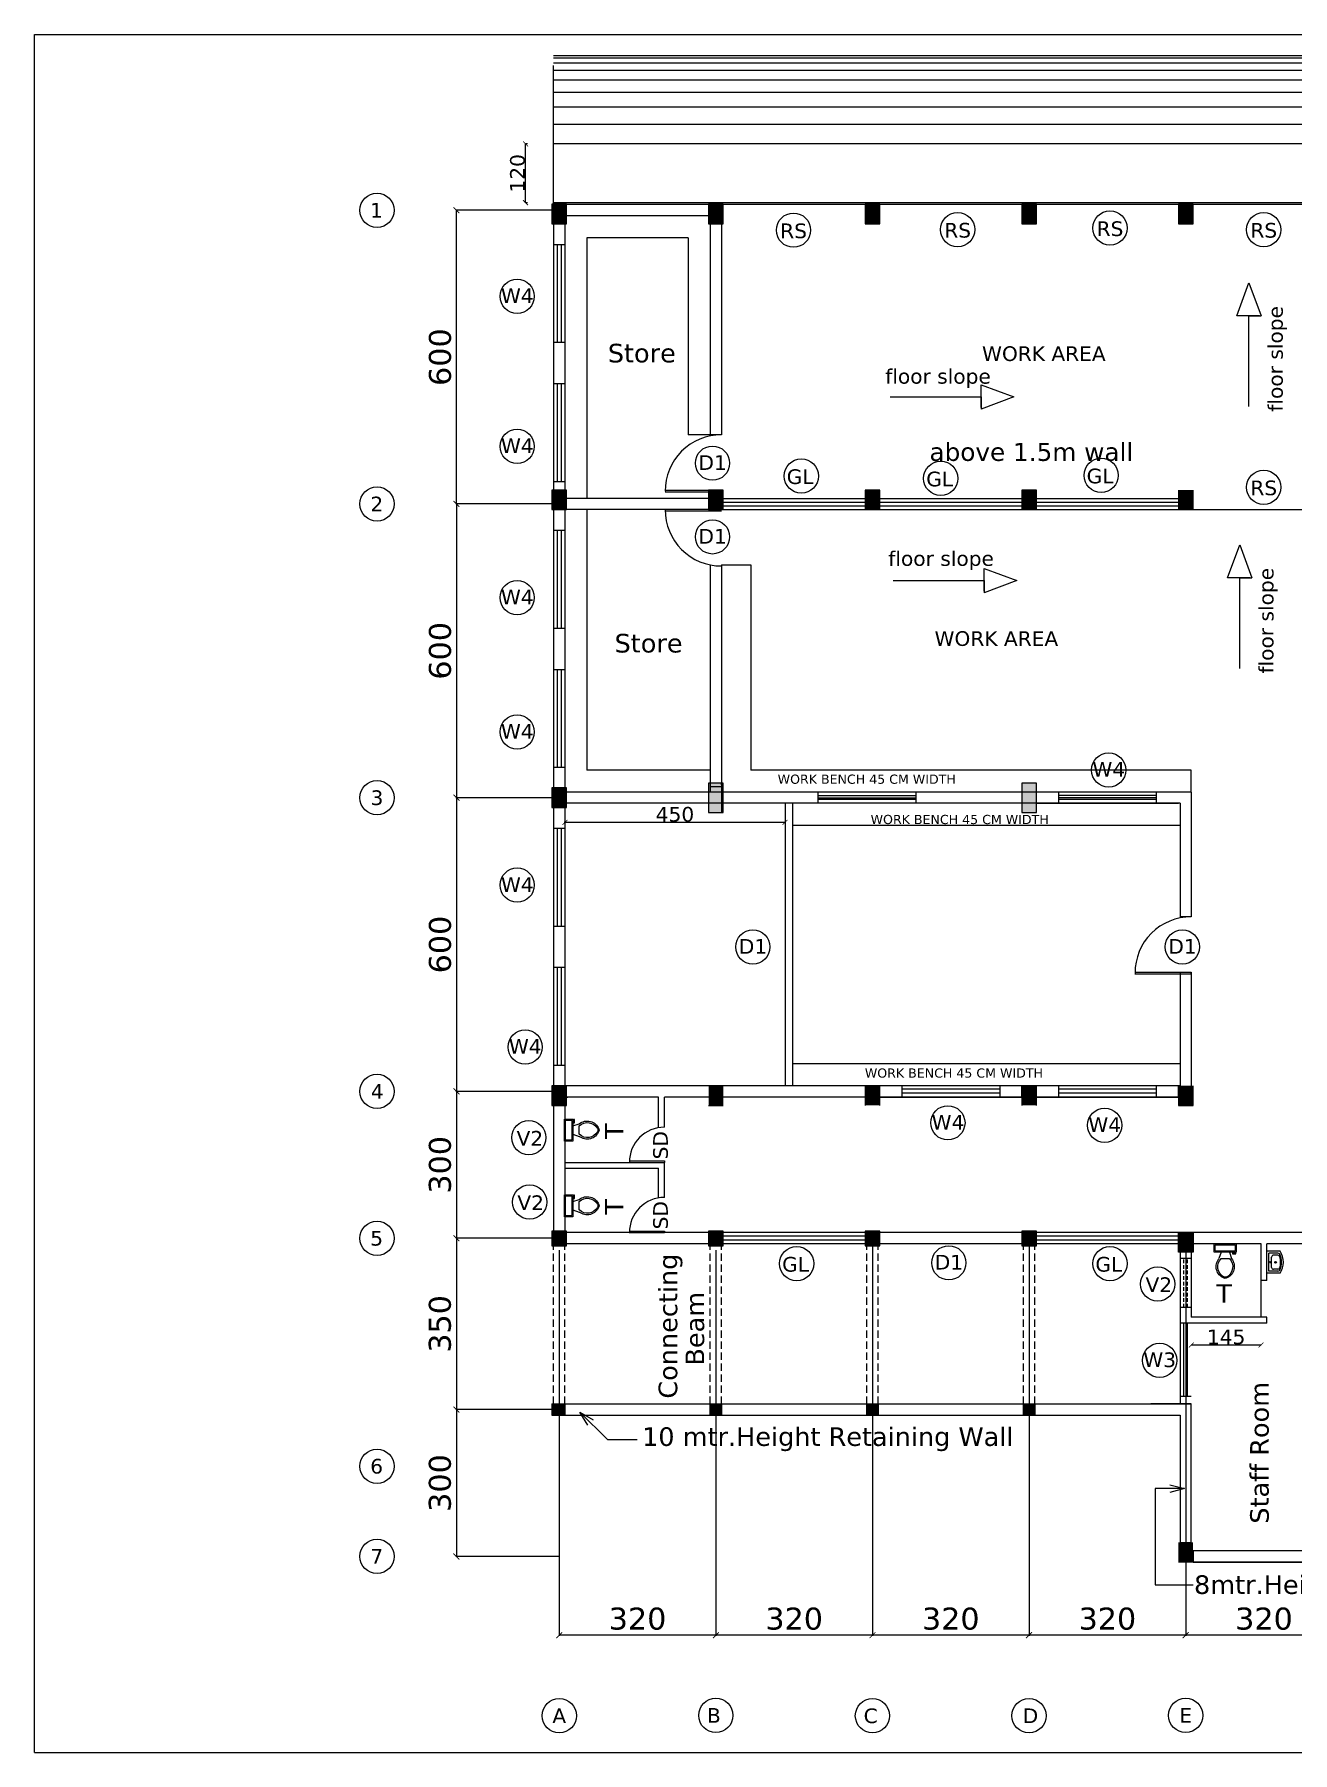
# Model space of a CAD drawing. Header units: millimetres. Extents: x 360755 to 379544, y -205643 to -201628.
# Drawn here: x 360755 to 363326, y -205439 to -201929 of the extents above; entities that cross this region are included whole.
import ezdxf
from ezdxf.enums import TextEntityAlignment as Align

# ---------------------------------------------------------------- set-up
doc = ezdxf.new("R2010")
doc.units = ezdxf.units.MM
doc.header["$LTSCALE"] = 2
doc.header["$MEASUREMENT"] = 0
doc.header["$PDMODE"] = 34
doc.linetypes.add('DASHED2', pattern=[0.375, 0.25, -0.125])
doc.linetypes.add('HIDDEN', pattern=[0.375, 0.25, -0.125])
for name, color, linetype in [('COLS', 2, 'Continuous'), ('DOOR N WINDOWS', 15, 'Continuous'), ('furniture', 141, 'Continuous'), ('p col', 103, 'Continuous'), ('p door', 23, 'Continuous'), ('p wall', 43, 'Continuous'), ('TEXT', 7, 'Continuous'), ('TEXT DWG', 10, 'Continuous'), ('trees', 3, 'Continuous'), ('Wall', 43, 'Continuous')]:
    doc.layers.add(name, color=color, linetype=linetype)
doc.layers.add('hatch', color=253, linetype='Continuous', lineweight=9)
doc.styles.add('ERNATFORDIM', font='verdana.ttf')
doc.styles.add('p1', font='verdana.ttf', dxfattribs={"height": 30})
doc.styles.add('S 40', font='verdana.ttf', dxfattribs={"height": 40})
doc.styles.add('S 45', font='verdana.ttf', dxfattribs={"height": 45})
doc.styles.add('ver25', font='verdana.ttf', dxfattribs={"height": 25})
doc.dimstyles.new('S 40', dxfattribs={"dimtxt": 35, "dimasz": 12, "dimexe": 1.25, "dimexo": 0.625, "dimgap": 10, "dimtad": 1, "dimdec": 0, "dimtxsty": 'S 40', "dimblk": 'ARCHTICK', "dimcen": 2.5, "dimclrd": 96, "dimclre": 128, "dimclrt": 96, "dimadec": 0, "dimazin": 0, "dimtfac": 1, "dimtdec": 0, "dimtmove": 1, "dimatfit": 3, "dimldrblk": 'OPEN30', "dimfxl": 1, "dimlwe": 5, "dimarcsym": 0})
doc.dimstyles.get("Standard").update_dxf_attribs({"dimtxt": 0.18, "dimasz": 0.18, "dimexe": 0.18, "dimexo": 0.0625, "dimgap": 0.09, "dimtad": 0, "dimtih": 1, "dimtoh": 1, "dimdec": 4, "dimzin": 0, "dimdsep": 46, "dimtxsty": 'Standard', "dimcen": 0.09, "dimadec": 0, "dimazin": 0, "dimtfac": 1, "dimtdec": 4, "dimtofl": 0, "dimtmove": 0, "dimatfit": 3, "dimfxl": 1, "dimtolj": 1, "dimtzin": 0, "dimarcsym": 0})

# ---------------------------------------------------------------- blocks, each defined once
blk = doc.blocks.new('A$C325B0907')
at = {"layer": 'furniture'}
for p, q in [((22.5, 17.1), (-22.5, 17.1)), ((-22.5, 17.1), (-22.5, 0)), ((-22.5, 0), (22.5, 0)), ((-20.4, 12.9), (-20.4, 4.3)), ((18.2, 15), (-18.2, 15)), ((-18.2, 2.1), (18.2, 2.1)), ((-8.6, 17.1), (-12.9, 30)), ((-8.6, 30), (8.6, 30)), ((8.6, 17.1), (12.9, 30)), ((15, 20.4), (21.4, 20.4)), ((15, 17.1), (15, 20.4)), ((21.4, 18.2), (17.1, 18.2)), ((17.1, 18.2), (17.1, 17.1)), ((20.4, 4.3), (20.4, 12.9)), ((21.4, 20.4), (21.4, 18.2)), ((22.5, 0), (22.5, 17.1))]:
    blk.add_line(p, q, dxfattribs=at)
for centre, major_axis, start_param, end_param in [((7.5, 46.2), (18.4, 18.4), 1.169867, 3.028682), ((0, 62.1), (6.06, 6.06), 0.521165, 1.049632), ((-7.5, 46.2), (-18.4, 18.4), 3.2545, 5.113316), ((9, 46.8), (17.2, 17.2), 1.327375, 3.117718), ((0, 59.7), (-6.06, 6.06), -1.208958, -0.361839), ((-9, 46.8), (-17.2, 17.2), 3.165464, 4.955807), ((-18.5, 13.1), (-1.34, 1.34), -0.927295, 0.927295), ((-18.5, 4), (1.34, 1.34), 2.214297, 4.068888), ((18.5, 13.1), (-1.34, 1.34), 3.785094, 5.639684), ((18.5, 4), (-1.34, 1.34), 2.214297, 4.068888)]:
    blk.add_ellipse(centre, major_axis=major_axis, ratio=1, start_param=start_param, end_param=end_param, dxfattribs=at)
blk = doc.blocks.new('A$C398B4A17')
at = {"color": 4}
for p, q in [((-25, -30.3), (-25, 0)), ((-25, 0), (25, 0)), ((25, -30.3), (25, 0)), ((-20.5, -25), (-20.5, -4.5)), ((-20.5, -4.5), (20.5, -4.5)), ((-16.1, -24.9), (-16.1, -15.2)), ((-11.6, -10.7), (11.6, -10.7)), ((16.1, -24.9), (16.1, -15.2)), ((20.5, -25), (20.5, -4.5))]:
    blk.add_line(p, q, dxfattribs=at)
for centre, radius in [((0, -19.6), 1.79), ((0, -19.6), 1.52), ((0, -7.6), 1.4)]:
    blk.add_circle(centre, radius, dxfattribs=at)
for centre, radius, start, end in [((0, 9.7), 47.2, 237.9844, 302.0156), ((-16.1, -25), 4.46, 180, 245.1395), ((0, 9.7), 42.7, 245.1395, 294.8605), ((-11.6, -15.2), 4.46, 90, 180), ((-11.6, -24.9), 4.46, 180, 251.4273), ((0, 9.7), 40.9, 251.4273, 288.5727), ((11.6, -15.2), 4.46, 0, 90), ((11.6, -24.9), 4.46, 288.5727, 0), ((16.1, -25), 4.46, 294.8605, 0)]:
    blk.add_arc(centre, radius, start, end, dxfattribs=at)
blk = doc.blocks.new('_ArchTick')
at = {"layer": 'p col', "color": 0, "const_width": 0.15}
blk.add_lwpolyline([(-0.5, -0.5), (0.5, 0.5)], dxfattribs=at)
blk = doc.blocks.new('*D934')
at = {"layer": 'Defpoints', "color": 0}
for p in [(361839.4, -202888.3), (361617.9, -203488.3), (361839.4, -203488.3)]:
    blk.add_point(p, dxfattribs=at)
at = {"layer": 'Wall', "color": 128, "lineweight": 5}
for p, q in [((361838.7, -202888.3), (361616.6, -202888.3)), ((361838.7, -203488.3), (361616.6, -203488.3))]:
    blk.add_line(p, q, dxfattribs=at)
at = {"layer": 'Wall', "color": 96, "lineweight": -2}
blk.add_line((361617.9, -202888.3), (361617.9, -203488.3), dxfattribs=at)
at = {"layer": 'Wall', "color": 96, "lineweight": -2, "xscale": 12, "yscale": 12, "zscale": 12}
for p, rotation in [((361617.9, -202888.3), 90), ((361617.9, -203488.3), 270)]:
    blk.add_blockref('_ArchTick', p, dxfattribs=dict(at, rotation=rotation))
at = {"layer": 'Wall', "color": 96, "insert": (361584.5, -203188.3), "char_height": 45, "attachment_point": 5, "rotation": 90, "style": 'S 45'}
blk.add_mtext('600', dxfattribs=at)
blk = doc.blocks.new('_Open30')
at = {"color": 0, "linetype": 'ByBlock', "lineweight": -2}
for p, q in [((-1, 0.27), (0, 0)), ((0, 0), (-1, -0.27)), ((0, 0), (-1, 0))]:
    blk.add_line(p, q, dxfattribs=at)
blk = doc.blocks.new('*D935')
at = {"layer": 'Defpoints', "color": 0}
for p in [(361839.4, -203488.3), (361617.9, -204088.3), (361839.4, -204088.3)]:
    blk.add_point(p, dxfattribs=at)
at = {"layer": 'Wall', "color": 128, "lineweight": 5}
for p, q in [((361838.7, -203488.3), (361616.6, -203488.3)), ((361838.7, -204088.3), (361616.6, -204088.3))]:
    blk.add_line(p, q, dxfattribs=at)
at = {"layer": 'Wall', "color": 96, "lineweight": -2}
blk.add_line((361617.9, -203488.3), (361617.9, -204088.3), dxfattribs=at)
at = {"layer": 'Wall', "color": 96, "lineweight": -2, "xscale": 12, "yscale": 12, "zscale": 12}
for p, rotation in [((361617.9, -203488.3), 90), ((361617.9, -204088.3), 270)]:
    blk.add_blockref('_ArchTick', p, dxfattribs=dict(at, rotation=rotation))
at = {"layer": 'Wall', "color": 96, "insert": (361584.5, -203788.3), "char_height": 45, "attachment_point": 5, "rotation": 90, "style": 'S 45'}
blk.add_mtext('600', dxfattribs=at)
blk = doc.blocks.new('*D936')
at = {"layer": 'Defpoints', "color": 0}
for p in [(361839.4, -204088.3), (361617.9, -204388.3), (361839.4, -204388.3)]:
    blk.add_point(p, dxfattribs=at)
at = {"layer": 'Wall', "color": 128, "lineweight": 5}
for p, q in [((361838.7, -204088.3), (361616.6, -204088.3)), ((361838.7, -204388.3), (361616.6, -204388.3))]:
    blk.add_line(p, q, dxfattribs=at)
at = {"layer": 'Wall', "color": 96, "lineweight": -2}
blk.add_line((361617.9, -204088.3), (361617.9, -204388.3), dxfattribs=at)
at = {"layer": 'Wall', "color": 96, "lineweight": -2, "xscale": 12, "yscale": 12, "zscale": 12}
for p, rotation in [((361617.9, -204088.3), 90), ((361617.9, -204388.3), 270)]:
    blk.add_blockref('_ArchTick', p, dxfattribs=dict(at, rotation=rotation))
at = {"layer": 'Wall', "color": 96, "insert": (361584.4, -204238.3), "char_height": 45, "attachment_point": 5, "rotation": 90, "style": 'S 45'}
blk.add_mtext('300', dxfattribs=at)
blk = doc.blocks.new('*D937')
at = {"layer": 'Defpoints', "color": 0}
for p in [(361617.9, -202288.3), (361816.4, -202288.3), (361839.4, -202888.3)]:
    blk.add_point(p, dxfattribs=at)
at = {"layer": 'Wall', "color": 128, "lineweight": 5}
for p, q in [((361815.7, -202288.3), (361616.6, -202288.3)), ((361838.7, -202888.3), (361616.6, -202888.3))]:
    blk.add_line(p, q, dxfattribs=at)
at = {"layer": 'Wall', "color": 96, "lineweight": -2}
blk.add_line((361617.9, -202888.3), (361617.9, -202288.3), dxfattribs=at)
at = {"layer": 'Wall', "color": 96, "lineweight": -2, "xscale": 12, "yscale": 12, "zscale": 12}
for p, rotation in [((361617.9, -202288.3), 90), ((361617.9, -202888.3), 270)]:
    blk.add_blockref('_ArchTick', p, dxfattribs=dict(at, rotation=rotation))
at = {"layer": 'Wall', "color": 96, "insert": (361584.5, -202588.3), "char_height": 45, "attachment_point": 5, "rotation": 90, "style": 'S 45'}
blk.add_mtext('600', dxfattribs=at)
blk = doc.blocks.new('*D938')
at = {"layer": 'Defpoints', "color": 0}
for p in [(361816.4, -204388.3), (361617.7, -204738.3), (361812.9, -204738.3)]:
    blk.add_point(p, dxfattribs=at)
at = {"layer": 'Wall', "color": 128, "lineweight": 5}
for p, q in [((361815.7, -204388.3), (361616.5, -204388.3)), ((361812.2, -204738.3), (361616.5, -204738.3))]:
    blk.add_line(p, q, dxfattribs=at)
at = {"layer": 'Wall', "color": 96, "lineweight": -2}
blk.add_line((361617.7, -204388.3), (361617.7, -204738.3), dxfattribs=at)
at = {"layer": 'Wall', "color": 96, "lineweight": -2, "xscale": 12, "yscale": 12, "zscale": 12}
for p, rotation in [((361617.7, -204388.3), 90), ((361617.7, -204738.3), 270)]:
    blk.add_blockref('_ArchTick', p, dxfattribs=dict(at, rotation=rotation))
at = {"layer": 'Wall', "color": 96, "insert": (361584.3, -204563.3), "char_height": 45, "attachment_point": 5, "rotation": 90, "style": 'S 45'}
blk.add_mtext('350', dxfattribs=at)
blk = doc.blocks.new('*D945')
at = {"layer": 'Defpoints', "color": 0}
for p in [(363107.9, -204399.8), (363427.9, -204411.8), (363107.9, -205199.2)]:
    blk.add_point(p, dxfattribs=at)
at = {"layer": 'Wall', "color": 128, "lineweight": 5}
for p, q in [((363107.9, -204400.5), (363107.9, -205200.4)), ((363427.9, -204412.5), (363427.9, -205200.4))]:
    blk.add_line(p, q, dxfattribs=at)
at = {"layer": 'Wall', "color": 96, "lineweight": -2}
blk.add_line((363427.9, -205199.2), (363107.9, -205199.2), dxfattribs=at)
at = {"layer": 'Wall', "color": 96, "lineweight": -2, "xscale": 12, "yscale": 12, "zscale": 12, "rotation": 180}
blk.add_blockref('_ArchTick', (363107.9, -205199.2), dxfattribs=at)
at = {"layer": 'Wall', "color": 96, "lineweight": -2, "xscale": 12, "yscale": 12, "zscale": 12}
blk.add_blockref('_ArchTick', (363427.9, -205199.2), dxfattribs=at)
at = {"layer": 'Wall', "color": 96, "insert": (363267.9, -205165.7), "char_height": 45, "attachment_point": 5, "style": 'S 45'}
blk.add_mtext('320', dxfattribs=at)
blk = doc.blocks.new('*D946')
at = {"layer": 'Defpoints', "color": 0}
for p in [(362787.9, -204399.8), (363107.9, -204399.8), (362787.9, -205199.2)]:
    blk.add_point(p, dxfattribs=at)
at = {"layer": 'Wall', "color": 128, "lineweight": 5}
for p, q in [((362787.9, -204400.5), (362787.9, -205200.4)), ((363107.9, -204400.5), (363107.9, -205200.4))]:
    blk.add_line(p, q, dxfattribs=at)
at = {"layer": 'Wall', "color": 96, "lineweight": -2}
blk.add_line((363107.9, -205199.2), (362787.9, -205199.2), dxfattribs=at)
at = {"layer": 'Wall', "color": 96, "lineweight": -2, "xscale": 12, "yscale": 12, "zscale": 12, "rotation": 180}
blk.add_blockref('_ArchTick', (362787.9, -205199.2), dxfattribs=at)
at = {"layer": 'Wall', "color": 96, "lineweight": -2, "xscale": 12, "yscale": 12, "zscale": 12}
blk.add_blockref('_ArchTick', (363107.9, -205199.2), dxfattribs=at)
at = {"layer": 'Wall', "color": 96, "insert": (362947.9, -205165.7), "char_height": 45, "attachment_point": 5, "style": 'S 45'}
blk.add_mtext('320', dxfattribs=at)
blk = doc.blocks.new('*D947')
at = {"layer": 'Defpoints', "color": 0}
for p in [(362467.9, -204399.8), (362787.9, -204399.8), (362467.9, -205199.2)]:
    blk.add_point(p, dxfattribs=at)
at = {"layer": 'Wall', "color": 128, "lineweight": 5}
for p, q in [((362467.9, -204400.5), (362467.9, -205200.4)), ((362787.9, -204400.5), (362787.9, -205200.4))]:
    blk.add_line(p, q, dxfattribs=at)
at = {"layer": 'Wall', "color": 96, "lineweight": -2}
blk.add_line((362787.9, -205199.2), (362467.9, -205199.2), dxfattribs=at)
at = {"layer": 'Wall', "color": 96, "lineweight": -2, "xscale": 12, "yscale": 12, "zscale": 12, "rotation": 180}
blk.add_blockref('_ArchTick', (362467.9, -205199.2), dxfattribs=at)
at = {"layer": 'Wall', "color": 96, "lineweight": -2, "xscale": 12, "yscale": 12, "zscale": 12}
blk.add_blockref('_ArchTick', (362787.9, -205199.2), dxfattribs=at)
at = {"layer": 'Wall', "color": 96, "insert": (362627.9, -205165.7), "char_height": 45, "attachment_point": 5, "style": 'S 45'}
blk.add_mtext('320', dxfattribs=at)
blk = doc.blocks.new('*D948')
at = {"layer": 'Defpoints', "color": 0}
for p in [(362147.9, -204411.8), (362467.9, -204399.8), (362147.9, -205199.2)]:
    blk.add_point(p, dxfattribs=at)
at = {"layer": 'Wall', "color": 128, "lineweight": 5}
for p, q in [((362147.9, -204412.5), (362147.9, -205200.4)), ((362467.9, -204400.5), (362467.9, -205200.4))]:
    blk.add_line(p, q, dxfattribs=at)
at = {"layer": 'Wall', "color": 96, "lineweight": -2}
blk.add_line((362467.9, -205199.2), (362147.9, -205199.2), dxfattribs=at)
at = {"layer": 'Wall', "color": 96, "lineweight": -2, "xscale": 12, "yscale": 12, "zscale": 12, "rotation": 180}
blk.add_blockref('_ArchTick', (362147.9, -205199.2), dxfattribs=at)
at = {"layer": 'Wall', "color": 96, "lineweight": -2, "xscale": 12, "yscale": 12, "zscale": 12}
blk.add_blockref('_ArchTick', (362467.9, -205199.2), dxfattribs=at)
at = {"layer": 'Wall', "color": 96, "insert": (362307.9, -205165.7), "char_height": 45, "attachment_point": 5, "style": 'S 45'}
blk.add_mtext('320', dxfattribs=at)
blk = doc.blocks.new('*D949')
at = {"layer": 'Defpoints', "color": 0}
for p in [(361827.9, -204411.8), (362147.9, -204411.8), (361827.9, -205199.2)]:
    blk.add_point(p, dxfattribs=at)
at = {"layer": 'Wall', "color": 128, "lineweight": 5}
for p, q in [((361827.9, -204412.5), (361827.9, -205200.4)), ((362147.9, -204412.5), (362147.9, -205200.4))]:
    blk.add_line(p, q, dxfattribs=at)
at = {"layer": 'Wall', "color": 96, "lineweight": -2}
blk.add_line((362147.9, -205199.2), (361827.9, -205199.2), dxfattribs=at)
at = {"layer": 'Wall', "color": 96, "lineweight": -2, "xscale": 12, "yscale": 12, "zscale": 12, "rotation": 180}
blk.add_blockref('_ArchTick', (361827.9, -205199.2), dxfattribs=at)
at = {"layer": 'Wall', "color": 96, "lineweight": -2, "xscale": 12, "yscale": 12, "zscale": 12}
blk.add_blockref('_ArchTick', (362147.9, -205199.2), dxfattribs=at)
at = {"layer": 'Wall', "color": 96, "insert": (361987.9, -205165.7), "char_height": 45, "attachment_point": 5, "style": 'S 45'}
blk.add_mtext('320', dxfattribs=at)
blk = doc.blocks.new('*D950')
at = {"layer": 'Defpoints', "color": 0}
for p in [(361812.2, -204738.3), (361617.7, -205038.3), (361827.9, -205038.3)]:
    blk.add_point(p, dxfattribs=at)
at = {"layer": 'Wall', "color": 128, "lineweight": 5}
for p, q in [((361811.6, -204738.3), (361616.5, -204738.3)), ((361827.2, -205038.3), (361616.5, -205038.3))]:
    blk.add_line(p, q, dxfattribs=at)
at = {"layer": 'Wall', "color": 96, "lineweight": -2}
blk.add_line((361617.7, -204738.3), (361617.7, -205038.3), dxfattribs=at)
at = {"layer": 'Wall', "color": 96, "lineweight": -2, "xscale": 12, "yscale": 12, "zscale": 12}
for p, rotation in [((361617.7, -204738.3), 90), ((361617.7, -205038.3), 270)]:
    blk.add_blockref('_ArchTick', p, dxfattribs=dict(at, rotation=rotation))
at = {"layer": 'Wall', "color": 96, "insert": (361584.3, -204888.3), "char_height": 45, "attachment_point": 5, "rotation": 90, "style": 'S 45'}
blk.add_mtext('300', dxfattribs=at)
blk = doc.blocks.new('*D932')
at = {"layer": 'Defpoints', "color": 0}
for p in [(362289.4, -203499.8), (361839.4, -203538.7), (361839.4, -203550.5)]:
    blk.add_point(p, dxfattribs=at)
at = {"layer": 'p wall', "color": 128, "linetype": 'HIDDEN', "lineweight": 5}
for p, q in [((361839.4, -203542.7), (361839.4, -203537.4)), ((362289.4, -203534.7), (362289.4, -203539.9))]:
    blk.add_line(p, q, dxfattribs=at)
at = {"layer": 'p wall', "color": 96, "lineweight": -2}
blk.add_line((362289.4, -203538.7), (361839.4, -203538.7), dxfattribs=at)
at = {"layer": 'p wall', "color": 96, "lineweight": -2, "xscale": 10, "yscale": 10, "zscale": 10, "rotation": 180}
blk.add_blockref('_ArchTick', (361839.4, -203538.7), dxfattribs=at)
at = {"layer": 'p wall', "color": 96, "lineweight": -2, "xscale": 10, "yscale": 10, "zscale": 10}
blk.add_blockref('_ArchTick', (362289.4, -203538.7), dxfattribs=at)
at = {"layer": 'p wall', "color": 96, "insert": (362064.4, -203522.5), "char_height": 30, "attachment_point": 5, "style": 'p1'}
blk.add_mtext('450', dxfattribs=at)
blk = doc.blocks.new('*D933')
at = {"layer": 'Defpoints', "color": 0}
for p in [(361759, -202152.8), (361816.4, -202152.8), (361816.4, -202272.8)]:
    blk.add_point(p, dxfattribs=at)
at = {"layer": 'p wall', "color": 128, "linetype": 'HIDDEN', "lineweight": 5}
for p, q in [((361763, -202152.8), (361757.7, -202152.8)), ((361763, -202272.8), (361757.7, -202272.8))]:
    blk.add_line(p, q, dxfattribs=at)
at = {"layer": 'p wall', "color": 96, "lineweight": -2}
blk.add_line((361759, -202272.8), (361759, -202152.8), dxfattribs=at)
at = {"layer": 'p wall', "color": 96, "lineweight": -2, "xscale": 10, "yscale": 10, "zscale": 10}
for p, rotation in [((361759, -202152.8), 90), ((361759, -202272.8), 270)]:
    blk.add_blockref('_ArchTick', p, dxfattribs=dict(at, rotation=rotation))
at = {"layer": 'p wall', "color": 96, "insert": (361742.7, -202212.8), "char_height": 30, "attachment_point": 5, "rotation": 90, "style": 'p1'}
blk.add_mtext('120', dxfattribs=at)

msp = doc.modelspace()

# ---------------------------------------------------------------- hatches: boundary and pattern name
at = {"layer": 'hatch', "linetype": 'Continuous'}
for points in [[(361842.9, -202315.8), (361812.9, -202315.8), (361812.9, -202275.8), (361842.9, -202275.8)], [(362162.9, -202315.8), (362132.9, -202315.8), (362132.9, -202275.8), (362162.9, -202275.8)], [(362482.9, -202315.8), (362452.9, -202315.8), (362452.9, -202275.8), (362482.9, -202275.8)], [(362802.9, -202315.8), (362772.9, -202315.8), (362772.9, -202275.8), (362802.9, -202275.8)], [(363122.9, -202315.8), (363092.9, -202315.8), (363092.9, -202275.8), (363122.9, -202275.8)], [(361842.9, -202899.8), (361812.9, -202899.8), (361812.9, -202859.8), (361842.9, -202859.8)], [(362162.9, -202899.8), (362132.9, -202899.8), (362132.9, -202859.8), (362162.9, -202859.8)], [(362482.9, -202899.8), (362452.9, -202899.8), (362452.9, -202859.8), (362482.9, -202859.8)], [(362802.9, -202899.8), (362772.9, -202899.8), (362772.9, -202859.8), (362802.9, -202859.8)], [(363122.9, -202899.8), (363092.9, -202899.8), (363092.9, -202859.8), (363122.9, -202859.8)], [(361842.9, -203508.3), (361812.9, -203508.3), (361812.9, -203468.3), (361842.9, -203468.3)], [(362162.9, -203518.3), (362132.9, -203518.3), (362132.9, -203458.3), (362162.9, -203458.3)], [(362802.9, -203518.3), (362772.9, -203518.3), (362772.9, -203458.3), (362802.9, -203458.3)], [(361842.9, -204116.8), (361812.9, -204116.8), (361812.9, -204076.8), (361842.9, -204076.8)], [(362162.9, -204116.8), (362132.9, -204116.8), (362132.9, -204076.8), (362162.9, -204076.8)], [(362482.9, -204116.8), (362452.9, -204116.8), (362452.9, -204076.8), (362482.9, -204076.8)], [(362802.9, -204116.8), (362772.9, -204116.8), (362772.9, -204076.8), (362802.9, -204076.8)], [(363122.9, -204116.8), (363092.9, -204116.8), (363092.9, -204076.8), (363122.9, -204076.8)], [(361842.9, -204403.9), (361812.9, -204403.9), (361812.9, -204373.9), (361842.9, -204373.9)], [(362162.9, -204403.9), (362132.9, -204403.9), (362132.9, -204373.9), (362162.9, -204373.9)], [(362482.9, -204403.9), (362452.9, -204403.9), (362452.9, -204373.9), (362482.9, -204373.9)], [(362802.9, -204403.9), (362772.9, -204403.9), (362772.9, -204373.9), (362802.9, -204373.9)], [(363122.9, -204416.8), (363092.9, -204416.8), (363092.9, -204376.8), (363122.9, -204376.8)], [(361839.4, -204749.8), (361839.4, -204726.8), (361816.4, -204726.8), (361816.4, -204749.8)], [(362159.4, -204749.8), (362159.4, -204726.8), (362136.4, -204726.8), (362136.4, -204749.8)], [(362479.4, -204749.8), (362479.4, -204726.8), (362456.4, -204726.8), (362456.4, -204749.8)], [(362799.4, -204749.8), (362799.4, -204726.8), (362776.4, -204726.8), (362776.4, -204749.8)], [(363122.9, -205049.8), (363092.9, -205049.8), (363092.9, -205009.8), (363122.9, -205009.8)]]:
    msp.add_hatch(color=7, dxfattribs=at).paths.add_polyline_path(points)

# ---------------------------------------------------------------- linework, layer by layer
at = {"color": 7, "linetype": 'Continuous'}
for p, q in [((365695.5, -201972.8), (361816.4, -201972.8)), ((365689.6, -201977.8), (361816.4, -201977.8)), ((365677.8, -201987.8), (361816.4, -201987.8)), ((365660.1, -202002.8), (361816.4, -202002.8)), ((365636.5, -202022.8), (361816.4, -202022.8)), ((365606.9, -202047.8), (361816.4, -202047.8)), ((365569.4, -202077.8), (361816.4, -202077.8)), ((365527.4, -202112.8), (361816.4, -202112.8)), ((365359.4, -202152.8), (361816.4, -202152.8)), ((365479.4, -202152.8), (361816.4, -202152.8)), ((365359.4, -202272.8), (361816.4, -202272.8)), ((362479.4, -202272.8), (362136.4, -202272.8)), ((362799.4, -202272.8), (362456.4, -202272.8)), ((363119.4, -202272.8), (362776.4, -202272.8))]:
    msp.add_line(p, q, dxfattribs=at)
at = {"color": 7}
for p, q in [((361843.1, -204093.4), (361841.1, -204093.4)), ((361844.4, -204099.8), (361845.4, -204099.8)), ((360755.4, -205439.1), (366364, -205439.1))]:
    msp.add_line(p, q, dxfattribs=at)
msp.add_lwpolyline([(360755.4, -205439.1), (360755.4, -201929), (366364, -201929), (366364, -205439.1)], dxfattribs=at)
at = {"layer": 'COLS', "color": 7, "linetype": 'Continuous'}
for p, q in [((361842.9, -202275.8), (361812.9, -202275.8)), ((361812.9, -202275.8), (361812.9, -202315.8)), ((361842.9, -202315.8), (361842.9, -202275.8)), ((362162.9, -202275.8), (362132.9, -202275.8)), ((362132.9, -202275.8), (362132.9, -202315.8)), ((362162.9, -202275.8), (362132.9, -202275.8)), ((362162.9, -202315.8), (362162.9, -202275.8)), ((362482.9, -202275.8), (362452.9, -202275.8)), ((362452.9, -202275.8), (362452.9, -202315.8)), ((362482.9, -202275.8), (362452.9, -202275.8)), ((362482.9, -202275.8), (362452.9, -202275.8)), ((362482.9, -202315.8), (362482.9, -202275.8)), ((362802.9, -202275.8), (362772.9, -202275.8)), ((362772.9, -202275.8), (362772.9, -202315.8)), ((362802.9, -202275.8), (362772.9, -202275.8)), ((362802.9, -202275.8), (362772.9, -202275.8)), ((362802.9, -202315.8), (362802.9, -202275.8)), ((363122.9, -202275.8), (363092.9, -202275.8)), ((363092.9, -202275.8), (363092.9, -202315.8)), ((363122.9, -202275.8), (363092.9, -202275.8)), ((363122.9, -202315.8), (363122.9, -202275.8)), ((361812.9, -202315.8), (361842.9, -202315.8)), ((362132.9, -202315.8), (362162.9, -202315.8)), ((362452.9, -202315.8), (362482.9, -202315.8)), ((362772.9, -202315.8), (362802.9, -202315.8)), ((363092.9, -202315.8), (363122.9, -202315.8)), ((361842.9, -202859.8), (361812.9, -202859.8)), ((361812.9, -202859.8), (361812.9, -202899.8)), ((361842.9, -202899.8), (361842.9, -202859.8)), ((362162.9, -202859.8), (362132.9, -202859.8)), ((362132.9, -202859.8), (362132.9, -202899.8)), ((362162.9, -202899.8), (362162.9, -202859.8)), ((362482.9, -202859.8), (362452.9, -202859.8)), ((362452.9, -202859.8), (362452.9, -202899.8)), ((362482.9, -202899.8), (362482.9, -202859.8)), ((362802.9, -202859.8), (362772.9, -202859.8)), ((362772.9, -202859.8), (362772.9, -202899.8)), ((362802.9, -202899.8), (362802.9, -202859.8)), ((363092.9, -202859.8), (363092.9, -202899.8)), ((363122.9, -202899.8), (363122.9, -202859.8)), ((361812.9, -202899.8), (361842.9, -202899.8)), ((362132.9, -202899.8), (362162.9, -202899.8)), ((362452.9, -202899.8), (362482.9, -202899.8)), ((362772.9, -202899.8), (362802.9, -202899.8)), ((363092.9, -202899.8), (363122.9, -202899.8)), ((361842.9, -203468.3), (361812.9, -203468.3)), ((361812.9, -203468.3), (361812.9, -203508.3)), ((361842.9, -203508.3), (361842.9, -203468.3)), ((362162.9, -203458.3), (362132.9, -203458.3)), ((362132.9, -203458.3), (362132.9, -203518.3)), ((362162.9, -203518.3), (362162.9, -203458.3)), ((362802.9, -203458.3), (362772.9, -203458.3)), ((362772.9, -203458.3), (362772.9, -203518.3)), ((362802.9, -203518.3), (362802.9, -203458.3)), ((361812.9, -203508.3), (361842.9, -203508.3)), ((362132.9, -203518.3), (362162.9, -203518.3)), ((362772.9, -203518.3), (362802.9, -203518.3)), ((361842.9, -204076.8), (361812.9, -204076.8)), ((361812.9, -204076.8), (361812.9, -204116.8)), ((361842.9, -204116.8), (361842.9, -204076.8)), ((362162.9, -204076.8), (362132.9, -204076.8)), ((362452.9, -204076.8), (362452.9, -204116.8)), ((362482.9, -204116.8), (362482.9, -204076.8)), ((362802.9, -204076.8), (362772.9, -204076.8)), ((362772.9, -204076.8), (362772.9, -204116.8)), ((362802.9, -204116.8), (362802.9, -204076.8)), ((363092.9, -204076.8), (363092.9, -204116.8)), ((363122.9, -204116.8), (363122.9, -204076.8)), ((361812.9, -204116.8), (361842.9, -204116.8)), ((362132.9, -204116.8), (362162.9, -204116.8)), ((363092.9, -204116.8), (363122.9, -204116.8)), ((361842.9, -204373.9), (361812.9, -204373.9)), ((361812.9, -204373.9), (361812.9, -204403.9)), ((361842.9, -204403.9), (361842.9, -204373.9)), ((362162.9, -204373.9), (362132.9, -204373.9)), ((362132.9, -204373.9), (362132.9, -204403.9)), ((362162.9, -204403.9), (362162.9, -204373.9)), ((362482.9, -204373.9), (362452.9, -204373.9)), ((362452.9, -204373.9), (362452.9, -204403.9)), ((362482.9, -204403.9), (362482.9, -204373.9)), ((362802.9, -204373.9), (362772.9, -204373.9)), ((362772.9, -204373.9), (362772.9, -204403.9)), ((362802.9, -204403.9), (362802.9, -204373.9)), ((361812.9, -204403.9), (361842.9, -204403.9)), ((362132.9, -204403.9), (362162.9, -204403.9)), ((362452.9, -204403.9), (362482.9, -204403.9)), ((362772.9, -204403.9), (362802.9, -204403.9))]:
    msp.add_line(p, q, dxfattribs=at)
at = {"layer": 'DOOR N WINDOWS', "color": 7, "ltscale": 8}
for p, q in [((362044.2, -202863.3), (362159.2, -202863.3)), ((362044.4, -202860.3), (362159.4, -202860.3)), ((362159.2, -202902.8), (362044.2, -202902.8)), ((362159.4, -202899.8), (362044.4, -202899.8)), ((362159.2, -203461.8), (362159.2, -203458.8)), ((363004.3, -203847.8), (363119.3, -203847.8)), ((363004.4, -203844.8), (363119.4, -203844.8)), ((363119.3, -203847.8), (363119.3, -203844.8)), ((361971.1, -204233.4), (362042.8, -204233.4)), ((361971.2, -204230.4), (362042.8, -204230.4)), ((362042.8, -204230.4), (362042.8, -204233.4)), ((361971.1, -204376.8), (362042.8, -204376.8)), ((361971.2, -204373.8), (362042.8, -204373.8)), ((362042.8, -204373.8), (362042.8, -204376.8))]:
    msp.add_line(p, q, dxfattribs=at)
for centre, radius, start, end in [((362158.4, -202861.3), 114, 89.4974, 180.5026), ((362158.4, -202900.8), 114, 179.4974, 270.5026), ((363118.4, -203845.8), 114, 89.4974, 180.5026), ((362042.8, -204233), 71.6, 90, 180.2967), ((362042.8, -204376.5), 71.6, 90, 180.2967)]:
    msp.add_arc(centre, radius, start, end, dxfattribs=at)
at = {"layer": 'hatch', "color": 7, "linetype": 'Continuous'}
for points in [[(361816.4, -204726.8), (361839.4, -204726.8), (361839.4, -204749.8), (361816.4, -204749.8)], [(362136.4, -204726.8), (362159.4, -204726.8), (362159.4, -204749.8), (362136.4, -204749.8)], [(362456.4, -204726.8), (362479.4, -204726.8), (362479.4, -204749.8), (362456.4, -204749.8)], [(362776.4, -204726.8), (362799.4, -204726.8), (362799.4, -204749.8), (362776.4, -204749.8)]]:
    msp.add_lwpolyline(points, close=True, dxfattribs=at)
at = {"layer": 'p door', "color": 7, "lineweight": 15}
for p, q in [((361823.9, -202358), (361823.9, -202558)), ((361831.9, -202358), (361831.9, -202558)), ((361823.9, -202642.2), (361823.9, -202842.2)), ((361831.9, -202642.2), (361831.9, -202842.2)), ((361823.9, -202942), (361823.9, -203142)), ((361831.9, -202942), (361831.9, -203142)), ((361823.9, -203226.2), (361823.9, -203426.2)), ((361831.9, -203226.2), (361831.9, -203426.2)), ((362847.9, -203476.3), (362847.9, -203499.3)), ((363047.9, -203476.3), (363047.9, -203499.3)), ((362556.4, -203484.3), (362356.4, -203484.3)), ((362556.4, -203492.3), (362356.4, -203492.3)), ((363047.9, -203483.8), (362847.9, -203483.8)), ((363047.9, -203491.8), (362847.9, -203491.8)), ((361823.9, -203550.5), (361823.9, -203750.5)), ((361831.9, -203550.5), (361831.9, -203750.5)), ((361823.9, -203834.7), (361823.9, -204034.7)), ((361831.9, -203834.7), (361831.9, -204034.7)), ((362527.9, -204076.3), (362527.9, -204099.3)), ((362727.9, -204076.3), (362727.9, -204099.3)), ((362847.9, -204076.3), (362847.9, -204099.3)), ((363047.9, -204076.3), (363047.9, -204099.3)), ((362727.9, -204083.8), (362527.9, -204083.8)), ((362727.9, -204091.8), (362527.9, -204091.8)), ((363047.9, -204083.8), (362847.9, -204083.8)), ((363047.9, -204091.8), (362847.9, -204091.8)), ((362456.4, -204384.3), (362159.4, -204384.3)), ((362456.4, -204392.3), (362159.4, -204392.3)), ((363096.4, -204384.3), (362787.9, -204384.3)), ((363096.4, -204392.3), (362787.9, -204392.3)), ((363103.9, -204711.8), (363103.9, -204561.8)), ((363111.9, -204711.8), (363111.9, -204561.8))]:
    msp.add_line(p, q, dxfattribs=at)
at = {"layer": 'p door', "color": 7, "linetype": 'DASHED2', "lineweight": 15, "ltscale": 15}
for p, q in [((363103.9, -204529.5), (363103.9, -204429.5)), ((363111.9, -204529.5), (363111.9, -204429.5))]:
    msp.add_line(p, q, dxfattribs=at)
at = {"layer": 'p wall', "color": 7}
for p, q in [((361816.4, -202276.8), (361816.4, -201992.8)), ((362136.4, -202275.8), (362132.9, -202275.8)), ((362136.4, -202275.8), (362136.4, -202749.5)), ((362159.4, -202275.8), (362159.4, -202747.3)), ((362452.9, -202275.8), (362802.9, -202275.8)), ((362772.9, -202275.8), (363122.9, -202275.8)), ((361839.4, -202315.8), (361839.4, -202600.1)), ((361816.4, -202358), (361839.4, -202358)), ((361839.4, -202358), (361839.4, -202558)), ((362091.4, -202344.8), (362091.4, -202747.3)), ((363212.2, -202504.1), (363237.2, -202436.8)), ((363237.2, -202436.8), (363262.2, -202504.1)), ((363237.2, -202504.1), (363212.2, -202504.1)), ((363237.2, -202689.5), (363237.2, -202504.1)), ((363258.7, -202504.1), (363237.2, -202504.1)), ((363237.2, -202504.1), (363262.2, -202504.1)), ((361816.4, -202558), (361839.4, -202558)), ((361816.4, -202642.2), (361839.4, -202642.2)), ((361839.4, -202642.2), (361839.4, -202842.2)), ((362504.2, -202669.6), (362689.7, -202669.6)), ((362689.7, -202669.6), (362689.7, -202644.6)), ((362689.7, -202644.6), (362757, -202669.6)), ((362757, -202669.6), (362689.7, -202694.6)), ((362689.7, -202691.1), (362689.7, -202669.6)), ((362689.7, -202669.6), (362689.7, -202694.6)), ((362159.4, -202747.3), (362091.4, -202747.3)), ((361816.4, -202842.2), (361839.4, -202842.2)), ((362132.9, -202876.8), (363122.9, -202876.8)), ((362132.9, -202884.8), (363122.9, -202884.8)), ((361839.4, -202899.8), (361839.4, -203184.1)), ((362136.4, -202891.8), (363122.9, -202891.8)), ((362136.4, -202899.8), (363122.9, -202899.8)), ((363122.9, -202899.8), (363416.4, -202899.8)), ((361816.4, -202942), (361839.4, -202942)), ((361839.4, -202942), (361839.4, -203142)), ((363193.3, -203038.9), (363218.3, -202971.6)), ((363218.3, -202971.6), (363243.3, -203038.9)), ((362159.4, -203012.8), (362219.4, -203012.8)), ((362695.9, -203044.9), (362695.9, -203019.9)), ((362695.9, -203019.9), (362763.2, -203044.9)), ((362510.4, -203044.9), (362695.9, -203044.9)), ((362763.2, -203044.9), (362695.9, -203069.9)), ((362695.9, -203066.4), (362695.9, -203044.9)), ((362695.9, -203044.9), (362695.9, -203069.9)), ((363218.3, -203038.9), (363193.3, -203038.9)), ((363218.3, -203224.4), (363218.3, -203038.9)), ((363239.8, -203038.9), (363218.3, -203038.9)), ((363218.3, -203038.9), (363243.3, -203038.9)), ((361816.4, -203142), (361839.4, -203142)), ((361816.4, -203226.2), (361839.4, -203226.2)), ((361839.4, -203226.2), (361839.4, -203426.2)), ((361816.4, -203426.2), (361839.4, -203426.2)), ((363119.4, -203476.8), (363119.4, -203431.8)), ((362356.4, -203476.8), (362356.4, -203499.8)), ((362556.4, -203476.8), (362556.4, -203499.8)), ((363092.9, -203476.8), (362802.9, -203476.8)), ((361812.9, -203508.3), (361842.9, -203508.3)), ((361839.4, -203508.3), (361839.4, -203792.6)), ((362289.4, -203499.8), (362289.4, -204076.8)), ((362304.4, -203499.8), (362304.4, -204076.8)), ((362356.4, -203488.3), (362556.4, -203488.3)), ((362802.9, -203499.8), (363092.9, -203499.8)), ((362847.9, -203487.8), (363047.9, -203487.8)), ((363096.4, -203499.8), (363096.4, -203734)), ((361816.4, -203550.5), (361839.4, -203550.5)), ((361839.4, -203550.5), (361839.4, -203750.5)), ((361816.4, -203750.5), (361839.4, -203750.5)), ((361839.4, -203792.6), (361839.4, -204076.8)), ((361816.4, -203834.7), (361839.4, -203834.7)), ((361839.4, -203834.7), (361839.4, -204034.7)), ((363096.4, -203844.8), (363096.4, -204076.8)), ((361816.4, -204034.7), (361839.4, -204034.7)), ((362772.9, -204076.8), (362482.9, -204076.8)), ((362772.9, -204099.8), (362772.9, -204076.8)), ((363092.9, -204076.8), (362802.9, -204076.8)), ((363092.9, -204099.8), (363092.9, -204076.8)), ((362030.8, -204162.4), (362030.8, -204099.8)), ((362042.8, -204161.4), (362042.8, -204099.8)), ((362482.9, -204099.8), (362772.9, -204099.8)), ((362802.9, -204099.8), (363092.9, -204099.8)), ((363092.9, -204080.3), (363092.9, -204099.8)), ((361839.4, -204233.4), (362042.8, -204233.4)), ((361839.4, -204245.4), (362030.8, -204245.4)), ((362030.8, -204305.8), (362030.8, -204245.4)), ((362042.8, -204304.8), (362042.8, -204233.4)), ((362042.8, -204376.8), (362042.8, -204373.8)), ((363119.4, -204606.3), (363261.9, -204606.3)), ((361812.9, -204726.8), (363119.4, -204726.8)), ((361812.9, -204726.8), (361812.9, -204749.8)), ((361812.9, -204726.8), (361812.9, -204749.8)), ((361812.9, -204726.8), (361835.9, -204726.8)), ((361835.9, -204726.8), (361835.9, -204749.8)), ((363119.4, -204726.8), (363036.4, -204726.8)), ((363119.4, -205009.8), (363119.4, -204726.8)), ((361812.9, -204749.8), (363096.4, -204749.8)), ((361812.9, -204749.8), (361835.9, -204749.8)), ((363036.4, -204749.8), (363096.4, -204749.8)), ((363096.4, -204749.8), (363096.4, -205009.8)), ((363096.4, -205009.8), (363119.4, -205009.8))]:
    msp.add_line(p, q, dxfattribs=at)
at = {"layer": 'p wall', "color": 7, "linetype": 'Continuous'}
for p, q in [((365359.4, -202276.8), (361816.4, -202276.8)), ((361816.4, -202276.8), (361816.4, -204076.8)), ((362147.9, -202299.8), (361816.4, -202299.8)), ((361839.4, -202299.8), (361839.4, -204076.8)), ((362091.4, -202344.8), (361884.4, -202344.8)), ((361884.4, -202344.8), (361884.4, -202876.8)), ((362136.4, -202876.8), (361816.4, -202876.8)), ((362136.4, -202899.8), (361816.4, -202899.8)), ((361884.4, -202899.8), (361884.4, -203431.8)), ((362136.4, -203012.8), (362136.4, -203476.8)), ((362159.4, -203012.8), (362159.4, -203518.3)), ((362219.4, -203012.8), (362219.4, -203431.8)), ((362136.4, -203431.8), (361884.4, -203431.8)), ((363119.4, -203431.8), (362219.4, -203431.8)), ((363096.4, -203476.8), (361816.4, -203476.8)), ((363119.4, -203476.8), (362279.4, -203476.8)), ((363119.4, -203476.8), (363119.4, -203731.8)), ((363096.4, -203499.8), (361816.4, -203499.8)), ((363096.4, -203544.8), (362304.4, -203544.8)), ((363119.3, -203844.8), (363119.4, -204084.3)), ((363096.4, -204031.8), (362304.4, -204031.8)), ((362159.4, -204076.8), (361838.7, -204076.8)), ((363096.4, -204076.8), (362162.9, -204076.8)), ((362030.8, -204099.8), (361842.9, -204099.8)), ((362159.4, -204099.8), (362042.8, -204099.8)), ((363092.9, -204099.8), (362159.4, -204099.8)), ((361816.4, -204116.8), (361816.4, -204373.9)), ((361839.4, -204116.8), (361839.4, -204163.3)), ((361839.4, -204163.3), (361839.4, -204399.8)), ((362941.9, -204376.8), (361816.4, -204376.8)), ((363416.4, -204376.8), (362776.4, -204376.8)), ((363261.9, -204399.8), (361812.9, -204399.8)), ((363096.4, -204403.9), (363096.4, -204726.8)), ((363119.4, -204403.9), (363119.4, -204549.8)), ((363412.9, -204399.8), (363273.9, -204399.8)), ((363273.9, -204474.8), (363261.9, -204474.8)), ((363273.9, -204561.8), (363096.4, -204561.8)), ((363273.9, -204549.8), (363119.4, -204549.8)), ((363119.4, -204711.8), (363096.4, -204711.8)), ((364082.9, -205026.8), (363092.9, -205026.8)), ((363119.4, -205026.8), (363092.9, -205026.8)), ((364082.9, -205049.8), (363092.9, -205049.8))]:
    msp.add_line(p, q, dxfattribs=at)
at = {"layer": 'p wall', "color": 7, "linetype": 'HIDDEN', "ltscale": 30}
for p, q in [((361816.4, -204726.8), (361816.4, -204399.8)), ((361839.4, -204726.8), (361839.4, -204399.8)), ((362136.4, -204726.8), (362136.4, -204399.8)), ((362159.4, -204726.8), (362159.4, -204399.8)), ((362456.4, -204726.8), (362456.4, -204399.8)), ((362479.4, -204726.8), (362479.4, -204399.8)), ((362776.4, -204726.8), (362776.4, -204399.8)), ((362799.4, -204726.8), (362799.4, -204399.8))]:
    msp.add_line(p, q, dxfattribs=at)
at = {"layer": 'p wall', "color": 7}
msp.add_lwpolyline([(363122.9, -205026.8), (363122.9, -205049.8), (363412.9, -205049.8), (363412.9, -205026.8), (363122.9, -205026.8)], dxfattribs=at)
for centre in [(362953.1, -202324.6), (362306.6, -202329), (362641.8, -202327.9), (363267.3, -202328), (361742, -202464.1), (361742, -202770.6), (362141, -202804.9), (362322.4, -202831.3), (362607.5, -202836.1), (362935.2, -202829.8), (363267.3, -202854.2), (362141, -202955.5), (361742, -203079.5), (361742, -203354), (362950.6, -203431.9), (361742, -203666.9), (362223.5, -203793.3), (363101.1, -203793.3), (361758.3, -203997.7), (361765.7, -204182.8), (362622, -204152.5), (362942.2, -204157.6), (361767.3, -204314.4), (362313.1, -204440.2), (362623.9, -204438.5), (362953.1, -204440.2), (363050.8, -204481.9), (363054.6, -204637.8)]:
    msp.add_circle(centre, 35, dxfattribs=at)
at = {"layer": 'trees', "color": 7}
for centre in [(361455.6, -202288.3), (361455.6, -202888.3), (361455.6, -203488.3), (361455.6, -204088.3), (361455.6, -204388.3), (361455.6, -204854), (361455.6, -205038.3), (361827.9, -205363.8), (362147.9, -205363.1), (362467.9, -205363.8), (362787.9, -205363.8), (363107.9, -205363.1)]:
    msp.add_circle(centre, 35, dxfattribs=at)
at = {"layer": 'Wall', "color": 7}
for p, q in [((362159.4, -203465.8), (362136.4, -203465.8)), ((363119.4, -203731.8), (363096.4, -203731.8)), ((363119.4, -204084.3), (363096.4, -204084.3)), ((363119.4, -204429.5), (363096.4, -204429.5)), ((363261.9, -204549.8), (363261.9, -204399.8)), ((363273.9, -204474.8), (363273.9, -204399.8)), ((363119.4, -204529.5), (363096.4, -204529.5)), ((363273.9, -204561.8), (363273.9, -204549.8))]:
    msp.add_line(p, q, dxfattribs=at)
msp.add_lwpolyline([(363122.9, -204416.8), (363092.9, -204416.8), (363092.9, -204376.8), (363122.9, -204376.8)], close=True, dxfattribs=at)

# ---------------------------------------------------------------- block references
at = {"layer": 'furniture', "color": 7, "xscale": 0.8999999999941792, "yscale": 0.8999999999941792, "zscale": 0.9, "rotation": 90}
msp.add_blockref('A$C398B4A17', (363273.9, -204437.3), dxfattribs=at)
at = {"layer": 'p wall', "color": 7, "xscale": 10, "yscale": 10, "zscale": 10, "rotation": 180}
msp.add_blockref('_ArchTick', (363119.4, -204606.3), dxfattribs=at)
at = {"layer": 'p wall', "color": 7, "xscale": 10, "yscale": 10, "zscale": 10}
msp.add_blockref('_ArchTick', (363261.9, -204606.3), dxfattribs=at)
at = {"layer": 'TEXT DWG', "color": 7, "xscale": -1}
for p, rotation in [((361838.7, -204167.4), 270), ((361838.7, -204321.9), 270), ((363188.7, -204399.8), 180)]:
    msp.add_blockref('A$C325B0907', p, dxfattribs=dict(at, rotation=rotation))

# ---------------------------------------------------------------- texts
at = {"layer": 'p wall', "color": 7, "style": 'ERNATFORDIM'}
for s, height, p in [('RS', 30, (362306.7, -202330.3)), ('RS', 30, (362641.9, -202329.1)), ('RS', 30, (362953.2, -202325.9)), ('RS', 30, (363267.4, -202329.2)), ('W4', 30, (361742.2, -202462.8)), ('WORK AREA', 30, (362818.1, -202581.2)), ('floor slope ', 30, (362608.4, -202627.5)), ('W4', 30, (361742.2, -202769.4)), ('above 1.5m wall', 36.777, (362792.6, -202781.9)), ('D1', 30, (362141.3, -202803.7)), ('GL', 30, (362932.9, -202831.1)), ('GL', 30, (362320.1, -202832.5)), ('GL', 30, (362605.2, -202837.3)), ('RS', 30, (363267.4, -202855.4)), ('D1', 30, (362141.3, -202954.3)), ('floor slope ', 30, (362614.7, -202999.7)), ('W4', 30, (361742.2, -203078.3)), ('WORK AREA', 30, (362721.1, -203163.2)), ('W4', 30, (361742.2, -203352.8)), ('WORK BENCH 45 CM WIDTH ', 18.735, (362460.3, -203450.5)), ('W4', 30, (362950.8, -203430.6)), ('WORK BENCH 45 CM WIDTH ', 18.735, (362650.2, -203532.8)), ('W4', 30, (361742.2, -203665.7)), ('D1', 30, (362223.8, -203792.1)), ('D1', 30, (363101.4, -203792.1)), ('W4', 30, (361758.4, -203996.5)), ('WORK BENCH 45 CM WIDTH ', 18.735, (362638.4, -204050.8)), ('W4', 30, (362622.2, -204151.3)), ('W4', 30, (362942.4, -204156.3)), ('V2', 30, (361767.9, -204184.1)), ('V2', 30, (361769.5, -204315.7)), ('GL', 30, (362310.8, -204441.5)), ('D1', 30, (362624.1, -204437.2)), ('GL', 30, (362950.8, -204441.5)), ('V2', 30, (363053, -204483.1)), ('W3', 30, (363054.8, -204636.5))]:
    msp.add_text(s, height=height, dxfattribs=at).set_placement(p, align=Align.MIDDLE_CENTER)
for s, p in [('floor slope ', (363291.3, -202585.3)), ('floor slope ', (363272.3, -203120.2)), ('SD', (362034.8, -204198.3)), ('SD', (362034.8, -204341.3))]:
    msp.add_text(s, height=30, rotation=90, dxfattribs=at).set_placement(p, align=Align.MIDDLE_CENTER)
at = {"layer": 'p wall', "color": 7, "insert": (363190.6, -204590.1), "char_height": 30, "attachment_point": 5, "style": 'p1'}
msp.add_mtext('145', dxfattribs=at)
at = {"layer": 'TEXT', "color": 7}
for s, height, style, p in [('1', 30, 'ERNATFORDIM', (361454.4, -202288.3)), ('Store', 38, 'ver25', (361996.6, -202580.1)), ('2', 30, 'ERNATFORDIM', (361455.1, -202888.3)), ('Store', 38, 'ver25', (362010.4, -203172.7)), ('3', 30, 'ERNATFORDIM', (361455.4, -203488.3)), ('4', 30, 'ERNATFORDIM', (361456.1, -204088.3)), ('5', 30, 'ERNATFORDIM', (361454.8, -204388.3)), ('T', 38, 'ver25', (363186.4, -204501.1)), ('10 mtr.Height Retaining Wall', 38, 'ver25', (362376.6, -204793.5)), ('6', 30, 'ERNATFORDIM', (361454.8, -204854)), ('7', 30, 'ERNATFORDIM', (361455.1, -205038.3)), ('8mtr.Height Retaining Wall', 38, 'ver25', (363479.5, -205095.9)), ('A', 30, 'ERNATFORDIM', (361827.9, -205363.8)), ('B', 30, 'ERNATFORDIM', (362143.8, -205363.1)), ('C', 30, 'ERNATFORDIM', (362464.2, -205363.8)), ('D', 30, 'ERNATFORDIM', (362790.7, -205363.8)), ('E', 30, 'ERNATFORDIM', (363107.9, -205363.1))]:
    msp.add_text(s, height=height, dxfattribs=dict(at, style=style)).set_placement(p, align=Align.MIDDLE_CENTER)
at = {"layer": 'TEXT', "color": 7, "style": 'ver25'}
for s, p in [('T', (361940.1, -204169.8)), ('T', (361940.1, -204324.3)), ('Connecting ', (362050, -204559.6)), ('Beam ', (362105, -204564.9)), ('Staff Room', (363258.6, -204826.6))]:
    msp.add_text(s, height=38, rotation=90, dxfattribs=at).set_placement(p, align=Align.MIDDLE_CENTER)

# ---------------------------------------------------------------- dimensions: what is measured, and where the dimension line sits
at = {"layer": 'p wall', "color": 2}
dim = msp.add_linear_dim(base=(361759, -202152.8), p1=(361816.4, -202272.8), p2=(361816.4, -202152.8), angle=90, dimstyle='Standard', override={"dimtxt": 2.5, "dimasz": 10, "dimexe": 1.25, "dimexo": 0.625, "dimgap": 0.625, "dimtad": 1, "dimtih": 0, "dimtoh": 0, "dimdec": 0, "dimzin": 8, "dimdsep": 44, "dimtxsty": 'p1', "dimblk": 'ArchTick', "dimcen": 2.5, "dimclrd": 96, "dimclre": 128, "dimclrt": 96, "dimtdec": 0, "dimtofl": 1, "dimtmove": 1, "dimfxl": 4, "dimfxlon": 1, "dimtolj": 0, "dimtzin": 8, "dimlwe": 5, "dimarcsym": 1}, dxfattribs=at)
dim.commit()
dim.dimension.update_dxf_attribs({"geometry": '*D933', "text_midpoint": (361742.7, -202212.8)})
dim = msp.add_linear_dim(base=(361839.4, -203538.7), p1=(362289.4, -203499.8), p2=(361839.4, -203550.5), dimstyle='Standard', override={"dimtxt": 2.5, "dimasz": 10, "dimexe": 1.25, "dimexo": 0.625, "dimgap": 0.625, "dimtad": 1, "dimtih": 0, "dimtoh": 0, "dimdec": 0, "dimzin": 8, "dimdsep": 44, "dimtxsty": 'p1', "dimblk": 'ArchTick', "dimcen": 2.5, "dimclrd": 96, "dimclre": 128, "dimclrt": 96, "dimtdec": 0, "dimtofl": 1, "dimtmove": 1, "dimfxl": 4, "dimfxlon": 1, "dimtolj": 0, "dimtzin": 8, "dimlwe": 5, "dimarcsym": 1}, dxfattribs=at)
dim.commit()
dim.dimension.update_dxf_attribs({"geometry": '*D932', "text_midpoint": (362064.4, -203522.5)})
at = {"layer": 'Wall', "color": 7}
for base, p1, p2, angle, picture, middle in [((361617.9, -202288.3), (361839.4, -202888.3), (361816.4, -202288.3), 90, '*D937', (361584.5, -202588.3)), ((361617.9, -203488.3), (361839.4, -202888.3), (361839.4, -203488.3), 90, '*D934', (361584.5, -203188.3)), ((361617.9, -204088.3), (361839.4, -203488.3), (361839.4, -204088.3), 90, '*D935', (361584.5, -203788.3)), ((361617.9, -204388.3), (361839.4, -204088.3), (361839.4, -204388.3), 90, '*D936', (361584.4, -204238.3)), ((361617.7, -204738.3), (361816.4, -204388.3), (361812.9, -204738.3), 90, '*D938', (361584.3, -204563.3)), ((361827.9, -205199.2), (362147.9, -204411.8), (361827.9, -204411.8), 180, '*D949', (361987.9, -205165.7)), ((362147.9, -205199.2), (362467.9, -204399.8), (362147.9, -204411.8), 180, '*D948', (362307.9, -205165.7)), ((362467.9, -205199.2), (362787.9, -204399.8), (362467.9, -204399.8), 180, '*D947', (362627.9, -205165.7)), ((362787.9, -205199.2), (363107.9, -204399.8), (362787.9, -204399.8), 180, '*D946', (362947.9, -205165.7)), ((363107.9, -205199.2), (363427.9, -204411.8), (363107.9, -204399.8), 180, '*D945', (363267.9, -205165.7)), ((361617.7, -205038.3), (361812.2, -204738.3), (361827.9, -205038.3), 90, '*D950', (361584.3, -204888.3))]:
    dim = msp.add_linear_dim(base=base, p1=p1, p2=p2, angle=angle, dimstyle='S 40', override={"dimtxsty": 'S 45'}, dxfattribs=at)
    dim.commit()
    dim.dimension.update_dxf_attribs({"geometry": picture, "text_midpoint": middle})

# ---------------------------------------------------------------- leaders
at = {"layer": 'p wall', "color": 7}
for points in [[(361870.3, -204743.6), (361926.6, -204799.3), (361987.2, -204799.3)], [(363105.5, -204899.8), (363045.5, -204899.8), (363045.5, -205096.5), (363122.9, -205096.5)]]:
    msp.add_leader(points, dimstyle='Standard', override={"dimtxt": 2.5, "dimasz": 30, "dimexe": 1.25, "dimexo": 0.625, "dimgap": 0.625, "dimtih": 0, "dimtoh": 0, "dimdec": 0, "dimzin": 8, "dimdsep": 44, "dimtxsty": 'p1', "dimcen": 2.5, "dimclrd": 96, "dimclre": 128, "dimclrt": 96, "dimtdec": 0, "dimtofl": 1, "dimtmove": 1, "dimldrblk": 'Open30', "dimfxl": 4, "dimfxlon": 1, "dimtolj": 0, "dimtzin": 8, "dimlwe": 5, "dimarcsym": 1}, dxfattribs=at)

doc.saveas('drawing.dxf')
